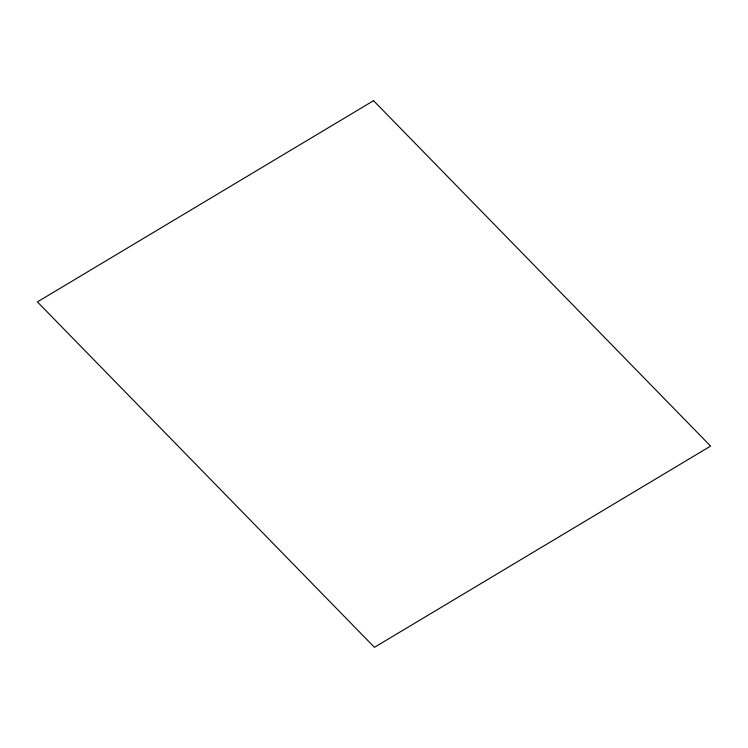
<?xml version="1.0" encoding="UTF-8"?>
<svg xmlns="http://www.w3.org/2000/svg" width="748" height="748" viewBox="0 0 748 748"><rect width="100%" height="100%" fill="white"/><g stroke="black" fill="none" stroke-linecap="round" stroke-linejoin="round"><path stroke-width="1.12" d="M373.551 100.681L37.4 301.902L374.449 647.319L710.6 446.098L373.551 100.681"/></g></svg>
